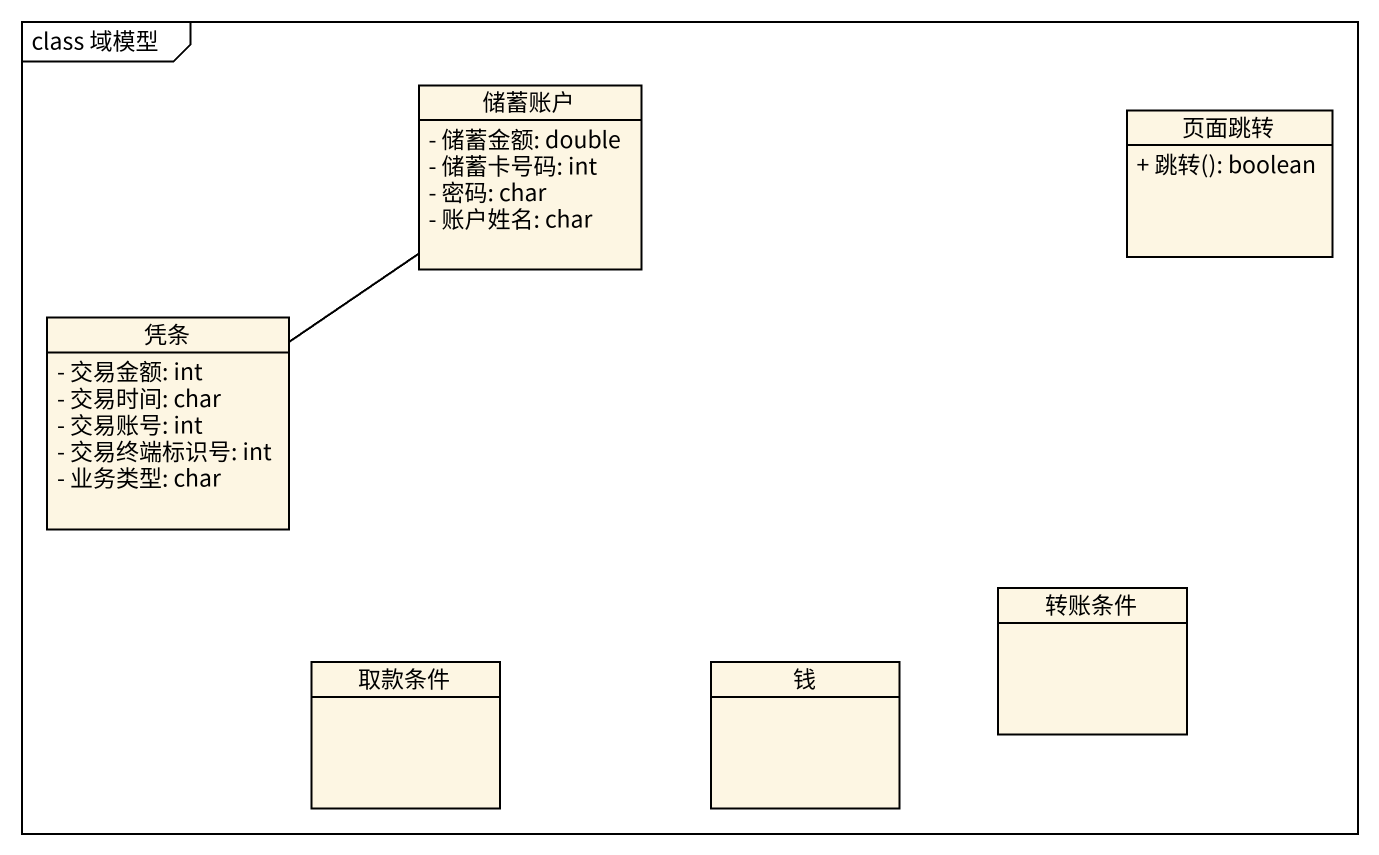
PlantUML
@startuml
mainframe class 域模型
hide circle
hide empty members
skinparam classAttributeIconSize 0
class 储蓄账户 {
  - 储蓄金额: double
  - 储蓄卡号码: int
  - 密码: char
  - 账户姓名: char
}
class 页面跳转 {
  + 跳转(): boolean
}
class 凭条 {
  - 交易金额: int
  - 交易时间: char
  - 交易账号: int
  - 交易终端标识号: int
  - 业务类型: char
}
class 转账条件
class 取款条件
class 钱
凭条 -up- 储蓄账户
@enduml
